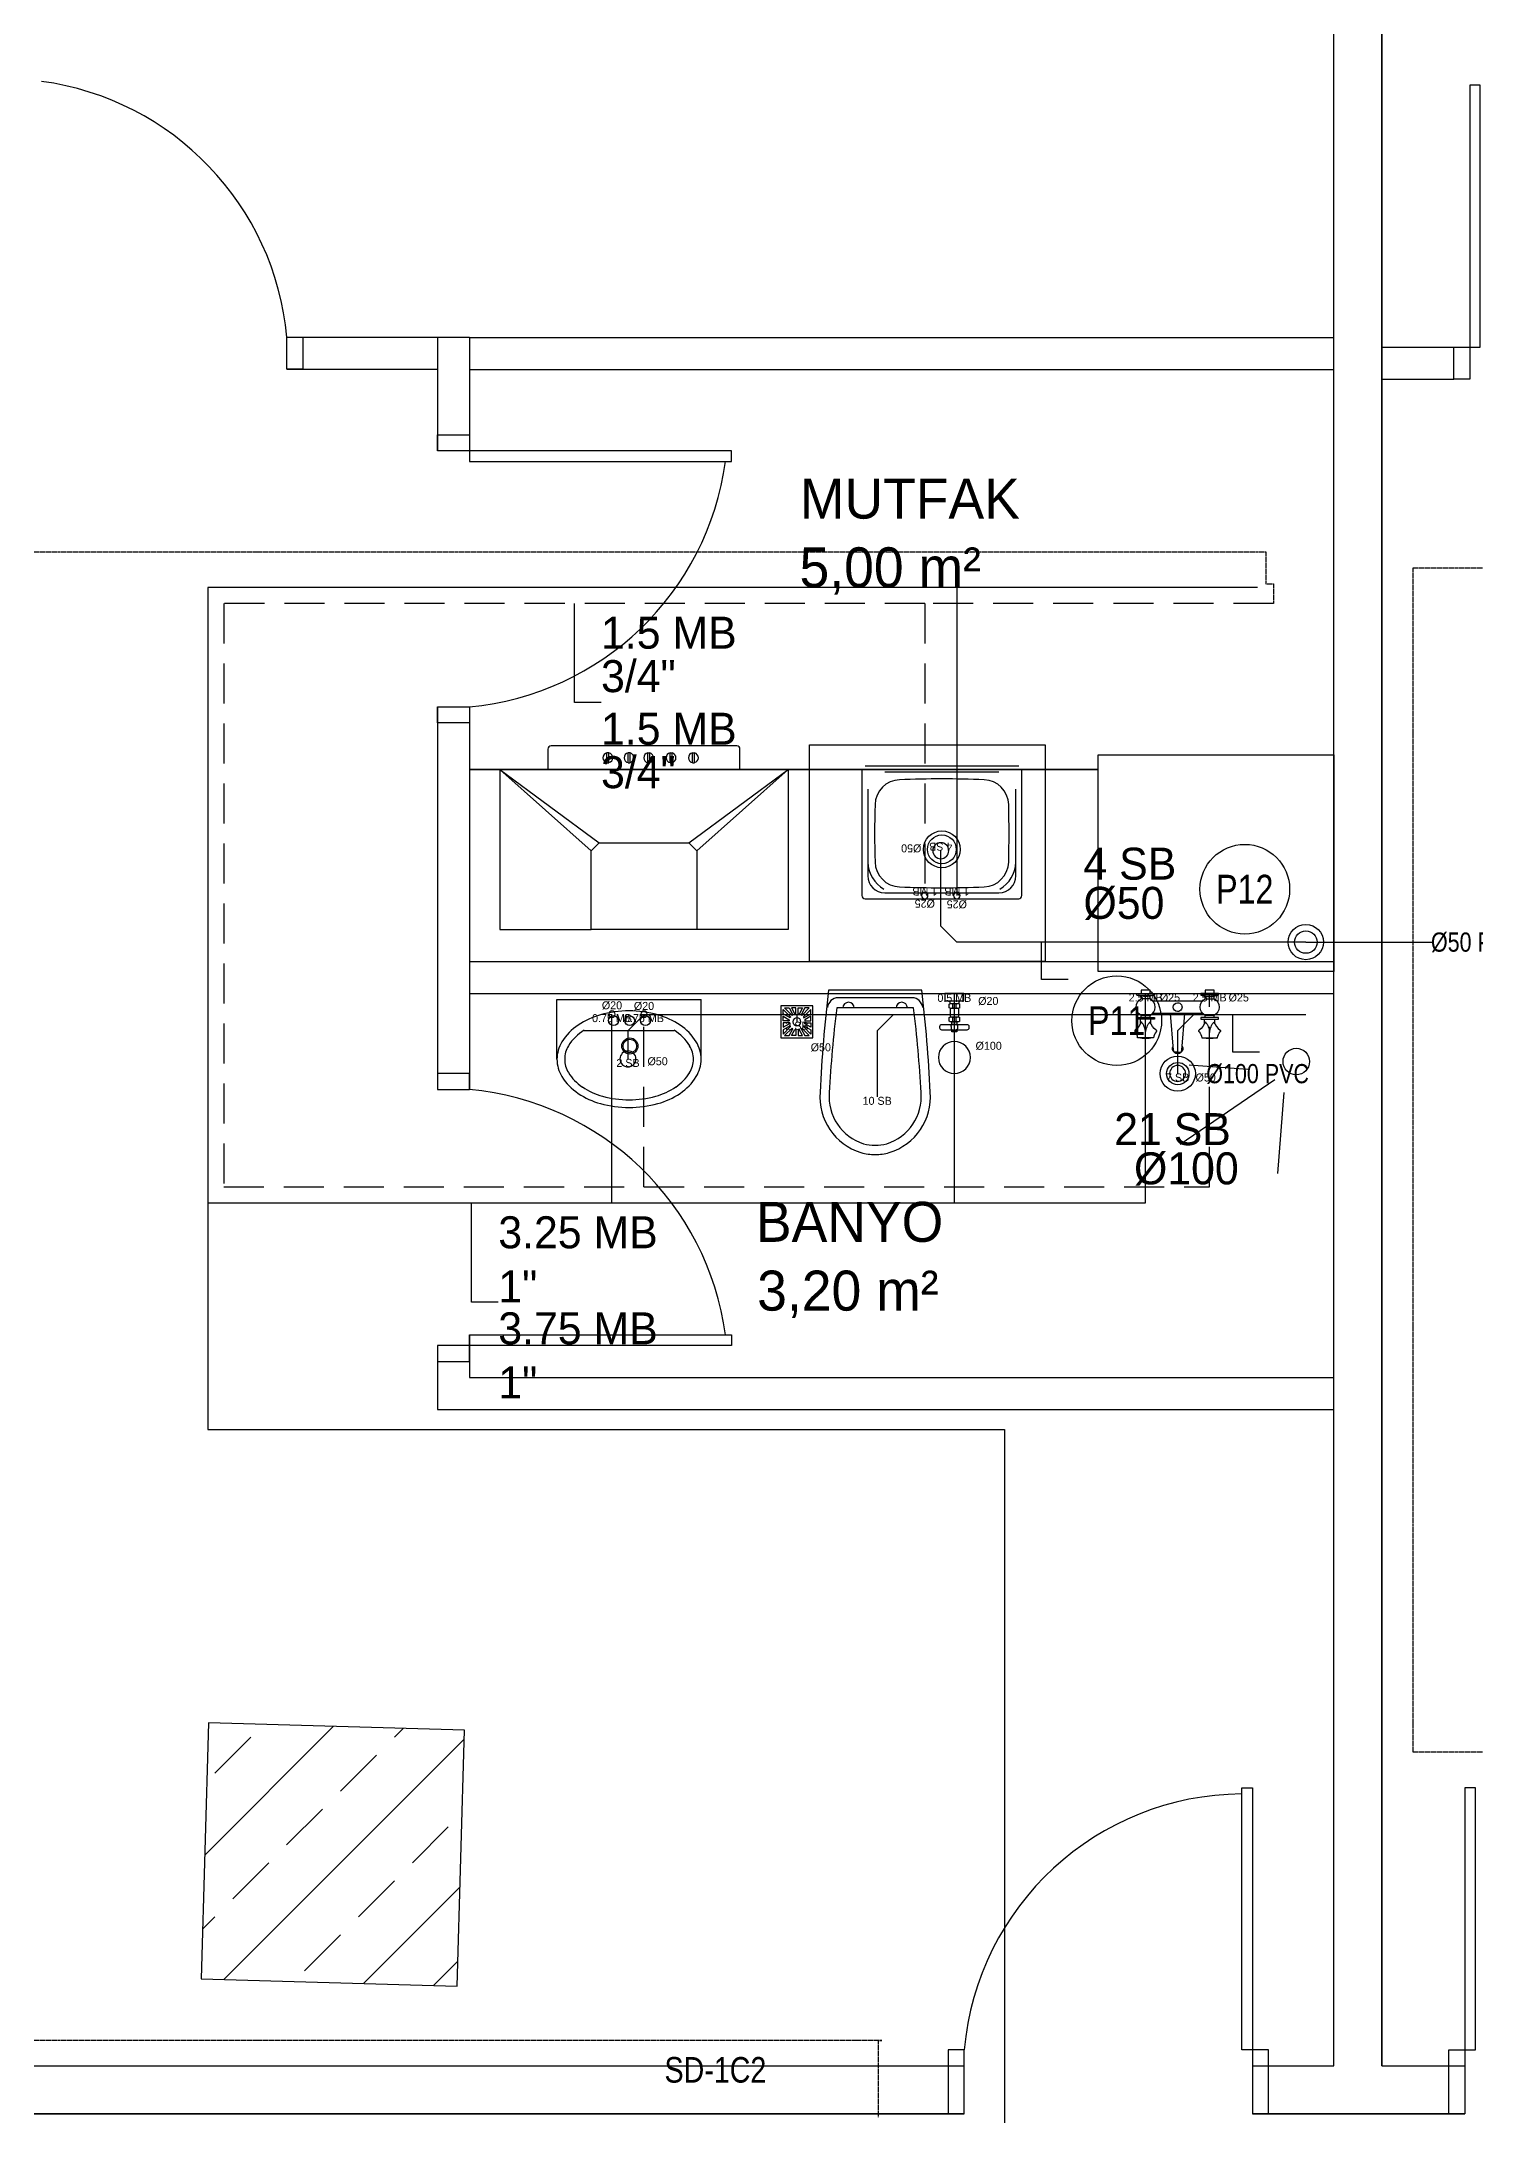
# Model space of a CAD drawing. Header units: centimetres. Extents: x 247996 to 315152, y -468471 to -440326.
# Drawn here: x 255597 to 256045, y -444081 to -443434 of the extents above; entities that cross this region are included whole.
import ezdxf
from ezdxf.enums import TextEntityAlignment as Align

# ---------------------------------------------------------------- set-up
doc = ezdxf.new("R2010")
doc.units = ezdxf.units.CM
doc.linetypes.add('0', pattern=[500, 500])
doc.linetypes.add('BASMA HATTI', pattern=[0.375, 0.25, -0.125])
for name, color, linetype in [('SCOTT-MD-YUK-BIRIMI', 7, 'CONTINUOUS'), ('SCOTT-MKDU0', 50, 'CONTINUOUS'), ('SCOTT-MTY-PISSU-KOLON', 211, 'Continuous'), ('SCOTT-MTY-PISSU-KOLONNO', 211, 'Continuous'), ('SCOTT-MTY-SAYAC', 3, 'Continuous'), ('SCOTT-MTY-TEFRIS', 15, 'CONTINUOUS'), ('SCOTT-MTY-VANA', 1, 'Continuous'), ('SCOTT-MTY-YUK-BIRIMI', 7, 'CONTINUOUS')]:
    doc.layers.add(name, color=color, linetype=linetype)
for name, color, linetype, lineweight in [('SCOTT-MTY-PISSU-BORU-TAVANDAN', 6, 'PISSU HATTI', 30), ('SCOTT-MTY-PISSU-CAP', 211, 'CONTINUOUS', 30), ('SCOTT-MTY-SICAKSU-BORU', 1, 'BASMA HATTI', 30), ('SCOTT-MTY-SOGUKSU-BORU', 5, '0', 30), ('SCOTT-MTY-TEMIZSU-CAP', 101, 'CONTINUOUS', 30)]:
    doc.layers.add(name, color=color, linetype=linetype, lineweight=lineweight)
doc.styles.add('CAP', font='wturkce.SHX', dxfattribs={"width": 0.65})
doc.styles.add('MtXpl_Comic_Sans_MS', font='comic.ttf')
doc.styles.add('MTY_CAP', font='wturkce.SHX', dxfattribs={"width": 0.65})
doc.styles.add('ROTAS', font='arial.ttf')
doc.linetypes.add('PISSU HATTI', pattern='A,0.5,0.5,["(",Standard,S=0.1,R=0,X=-0.01,Y=-0.036],-0.05', length=0.9)

# ---------------------------------------------------------------- blocks, each defined once
blk = doc.blocks.new('T-KOLON-P')
for radius in [5.5, 3.5]:
    blk.add_circle((0, 0), radius)
blk = doc.blocks.new('SUZGEC1')
at = {"layer": 'SCOTT-MTY-TEFRIS'}
blk.add_lwpolyline([(-5, -5), (-5, 5), (5, 5), (5, -5)], close=True, dxfattribs=at)
for points in [[(-4.33, 3.86), (-1.99, 1.52, 0.029484), (-2.15, 1.27), (-4.33, 2.48)], [(-2.48, 0.33), (-4.33, 0.33), (-4.33, 1.72), (-2.41, 0.65, 0.032775)], [(-3.86, 4.33), (-2.48, 4.33), (-1.27, 2.15, 0.029484), (-1.52, 1.99)], [(-0.65, 2.41, -0.032775), (-0.33, 2.48), (-0.33, 4.33), (-1.72, 4.33)], [(0.33, 2.48), (0.33, 4.33), (1.72, 4.33), (0.65, 2.41, 0.032775)], [(1.27, 2.15), (2.48, 4.33), (3.86, 4.33), (1.52, 1.99, 0.029484)], [(4.33, 3.86), (1.99, 1.52, -0.029484), (2.15, 1.27), (4.33, 2.48)], [(4.33, 0.33), (4.33, 1.72), (2.41, 0.65, -0.032775), (2.48, 0.33)], [(-2.48, -0.33), (-4.33, -0.33), (-4.33, -1.72), (-2.41, -0.65, -0.032775)], [(-4.33, -3.86), (-1.99, -1.52, -0.029484), (-2.15, -1.27), (-4.33, -2.48)], [(-3.86, -4.33), (-2.48, -4.33), (-1.27, -2.15, -0.029484), (-1.52, -1.99)], [(-0.33, -4.33), (-1.72, -4.33), (-0.65, -2.41, 0.032775), (-0.33, -2.48)], [(0.33, -2.48), (0.33, -4.33), (1.72, -4.33), (0.65, -2.41, -0.032775)], [(2.48, -4.33), (1.27, -2.15, 0.029484), (1.52, -1.99), (3.86, -4.33)], [(4.33, -2.48), (4.33, -3.86), (1.99, -1.52, 0.029484), (2.15, -1.27)], [(4.33, -0.33), (4.33, -1.72), (2.41, -0.65, 0.032775), (2.48, -0.33)]]:
    blk.add_lwpolyline(points, format="xyb", close=True, dxfattribs=at)
blk.add_circle((0, 0), 1.25, dxfattribs=at)
at = {"layer": 'SCOTT-MD-YUK-BIRIMI', "color": 6, "style": 'CAP'}
blk.add_attdef('PSCP', (4.29, 6.72), '', height=2.5, dxfattribs=at)
blk.add_attdef('PS', text='', height=2.5, dxfattribs=at).set_placement((0, 0), align=Align.CENTER)
blk = doc.blocks.new('EVIYE1')
at = {"layer": 'SCOTT-MTY-TEFRIS', "color": 6}
blk.add_circle((0, 15), 2.5, dxfattribs=at)
at = {"layer": 'SCOTT-MTY-TEFRIS', "color": 3, "ltscale": 10}
blk.add_circle((-5, 1), 1, dxfattribs=at)
at = {"layer": 'SCOTT-MTY-TEFRIS', "color": 1, "ltscale": 10}
blk.add_circle((5, 1), 1, dxfattribs=at)
at = {"layer": 'SCOTT-MD-YUK-BIRIMI', "color": 6, "style": 'CAP'}
blk.add_attdef('PS', text='', height=2.5, dxfattribs=at).set_placement((0, 15), align=Align.CENTER)
blk.add_attdef('PSCP', (6.08, 14.48), '', height=2.5, dxfattribs=at)
at = {"layer": 'SCOTT-MD-YUK-BIRIMI', "color": 3, "style": 'CAP'}
for tag, p in [('SO', (-5, 1)), ('SOCP', (-5, -2.99))]:
    blk.add_attdef(tag, text='', height=2.5, dxfattribs=at).set_placement(p, align=Align.CENTER)
at = {"layer": 'SCOTT-MD-YUK-BIRIMI', "color": 1, "style": 'CAP'}
for tag, p in [('SC', (5, 1)), ('SCCP', (5, -2.8))]:
    blk.add_attdef(tag, text='', height=2.5, dxfattribs=at).set_placement(p, align=Align.CENTER)
blk = doc.blocks.new('KLOZET1')
at = {"layer": 'SCOTT-MTY-TEFRIS', "color": 15}
blk.add_lwpolyline([(-3.88, 11.44, 0.414214), (-4.52, 10.8), (-4.52, 10.3, 0.414214), (-3.88, 9.66), (3.88, 9.66, 0.414214), (4.52, 10.3), (4.52, 10.8, 0.414214), (3.88, 11.44)], format="xyb", close=True, dxfattribs=at)
for points in [[(-1.61, 8.64), (-1.61, 7.54)], [(-1.21, 7.21), (-1.21, 4.8)], [(1.13, 8.88), (-1.06, 8.88)], [(-1.06, 7.3), (1.13, 7.3)], [(-0.51, 8.64), (-0.51, 7.54)], [(0.58, 8.64), (0.58, 7.54)], [(1.28, 4.8), (1.28, 5.24), (1.28, 7.21)], [(1.68, 8.64), (1.68, 7.54)], [(-1.61, 4.45), (-1.61, 3.35)], [(-1.35, 3.17), (-1.35, 2.32), (1.42, 2.32), (1.42, 3.17)], [(1.13, 4.69), (-1.06, 4.69)], [(-1.06, 3.11), (1.13, 3.11)], [(-0.51, 4.45), (-0.51, 3.35)], [(0.58, 4.45), (0.58, 3.35)], [(1.68, 4.45), (1.68, 3.35)]]:
    blk.add_lwpolyline(points, dxfattribs=at)
at = {"layer": 'SCOTT-MTY-TEFRIS', "color": 15, "elevation": 0}
for points in [[(-1, 10.3), (-1, 10.8, -0.414214), (-0.36, 11.44)], [(1, 10.3), (1, 10.8, 0.414214), (0.36, 11.44)]]:
    blk.add_lwpolyline(points, format="xyb", dxfattribs=at)
at = {"layer": 'SCOTT-MTY-TEFRIS', "color": 15}
for points in [[(-0.76, 11.45), (0.76, 11.45), (0.76, 11.98), (-0.76, 11.98)], [(-0.76, 8.88), (0.76, 8.88), (0.76, 9.66), (-0.76, 9.66)], [(3, 0), (-3, 0), (-3, 2.32), (3, 2.32)]]:
    blk.add_lwpolyline(points, close=True, dxfattribs=at)
at = {"layer": 'SCOTT-MTY-TEFRIS', "color": 6}
blk.add_circle((0, 20), 5, dxfattribs=at)
at = {"layer": 'SCOTT-MTY-TEFRIS', "color": 15}
for centre, radius, start, end in [((-1.06, 8.15), 0.734, 41.75917, 138.24096), ((-1.06, 8.03), 0.734, 221.7593, 318.24081), ((-0.36, 10.3, 0), 0.641, 179.99985, 270.00006), ((0.04, 8.15), 0.734, 41.75917, 138.24096), ((0.04, 8.03), 0.734, 221.7593, 318.24081), ((0.36, 10.3, 0), 0.641, 270.00006, 0), ((1.13, 8.15), 0.734, 41.75917, 138.24096), ((1.13, 8.03), 0.734, 221.7593, 318.24081), ((-1.06, 3.96), 0.734, 41.75917, 138.24096), ((-1.06, 3.84), 0.734, 221.7593, 318.24081), ((0.04, 3.96), 0.734, 41.75917, 138.24096), ((0.04, 3.84), 0.734, 221.7593, 318.24081), ((1.13, 3.96), 0.734, 41.75917, 138.24096), ((1.13, 3.84), 0.734, 221.7593, 318.24081)]:
    blk.add_arc(centre, radius, start, end, dxfattribs=at)
at = {"layer": 'SCOTT-MD-YUK-BIRIMI', "color": 6, "style": 'CAP'}
blk.add_attdef('PS', text='', height=2.5, dxfattribs=at).set_placement((0, 20), align=Align.CENTER)
blk.add_attdef('PSCP', (6.63, 15.09), '', height=2.5, dxfattribs=at)
at = {"layer": 'SCOTT-MD-YUK-BIRIMI', "color": 3, "style": 'CAP'}
blk.add_attdef('SO', text='', height=2.5, dxfattribs=at).set_placement((0, 0.13), align=Align.CENTER)
blk.add_attdef('SOCP', (7.43, 1.09), '', height=2.5, dxfattribs=at)
blk = doc.blocks.new('LAVABO1')
at = {"layer": 'SCOTT-MTY-TEFRIS', "color": 6}
blk.add_circle((0, 15), 2.5, dxfattribs=at)
at = {"layer": 'SCOTT-MTY-TEFRIS', "color": 3, "ltscale": 10}
blk.add_circle((-5, 1), 1, dxfattribs=at)
at = {"layer": 'SCOTT-MTY-TEFRIS', "color": 1, "ltscale": 10}
blk.add_circle((5, 1), 1, dxfattribs=at)
at = {"layer": 'SCOTT-MD-YUK-BIRIMI', "color": 6, "style": 'CAP'}
blk.add_attdef('PS', text='', height=2.5, dxfattribs=at).set_placement((0, 15), align=Align.CENTER)
blk.add_attdef('PSCP', (6.08, 14.48), '', height=2.5, dxfattribs=at)
at = {"layer": 'SCOTT-MD-YUK-BIRIMI', "color": 3, "style": 'CAP'}
for tag, p in [('SO', (-5, 1)), ('SOCP', (-5, -2.99))]:
    blk.add_attdef(tag, text='', height=2.5, dxfattribs=at).set_placement(p, align=Align.CENTER)
at = {"layer": 'SCOTT-MD-YUK-BIRIMI', "color": 1, "style": 'CAP'}
for tag, p in [('SC', (5, 1)), ('SCCP', (5, -2.8))]:
    blk.add_attdef(tag, text='', height=2.5, dxfattribs=at).set_placement(p, align=Align.CENTER)
blk = doc.blocks.new('DUS TEKNESI1')
at = {"layer": 'SCOTT-MTY-TEFRIS'}
for points in [[(-10, 13.89), (-10, 12.2, -0.146062), (-11.33, 8.88, 0.113221), (-13.28, 11.48, -0.416893), (-13.31, 11.96)], [(-6.69, 11.96, -0.17585), (-7.51, 13.89), (-12.49, 13.89, -0.17585), (-13.31, 11.96)], [(0, 18.37), (-0.63, 18.37, 0.391322), (-1.29, 17.76), (-2.2, 6.27)], [(0, 18.37), (0.63, 18.37, -0.391322), (1.29, 17.76), (2.2, 6.27)], [(6.69, 11.96, 0.17585), (7.51, 13.89), (12.49, 13.89, 0.17585), (13.31, 11.96)], [(10, 13.89), (10, 12.2, 0.146062), (11.33, 8.88, -0.113221), (13.28, 11.48)], [(-8.61, 6.88, -0.601952), (-8.61, 1.65), (-8.61, 0.83)], [(8.61, 6.88, 0.601952), (8.61, 1.65), (11.39, 1.65, 0.601952), (11.39, 6.88)], [(-12.77, 0.5), (-12.77, 0), (-10, 0), (-7.23, 0), (-7.23, 0.5, 0.153746), (-12.77, 0.5), (-10, 0.5), (-7.23, 0.5)], [(12.77, 0.5), (12.77, 0), (10, 0), (7.23, 0), (7.23, 0.5, -0.153746), (12.77, 0.5), (10, 0.5), (7.23, 0.5)]]:
    blk.add_lwpolyline(points, format="xyb", dxfattribs=at)
for points in [[(-12.77, 7.51), (-10, 7.51), (-7.23, 7.51), (-7.23, 8.01), (-10, 8.01), (-12.77, 8.01)], [(12.77, 7.51), (10, 7.51), (7.23, 7.51), (7.23, 8.01), (10, 8.01), (12.77, 8.01)], [(-8.61, 0), (-8.61, -1.03), (-11.39, -1.03), (-11.39, 0)], [(11.39, 0), (11.39, -1.03), (8.61, -1.03), (8.61, 0)]]:
    blk.add_lwpolyline(points, close=True, dxfattribs=at)
for points in [[(-11.64, 9.5), (-11.64, 8.01)], [(-11.39, 7.51), (-11.39, 6.88), (-8.61, 6.88)], [(-8.61, 7.51), (-8.61, 6.88)], [(-8.36, 9.5), (-8.36, 8.01)], [(8.36, 9.5), (8.36, 8.01)], [(11.39, 7.51), (11.39, 6.88), (8.61, 6.88)], [(8.61, 7.51), (8.61, 6.88)], [(11.64, 9.5), (11.64, 8.01)], [(-8.61, 1.65), (-11.39, 1.65), (-11.39, 0.83)], [(7.82, 6.27), (-7.82, 6.27)], [(-7.82, 2.27), (7.82, 2.27)], [(8.61, 1.65), (8.61, 0.83)], [(11.39, 1.65), (11.39, 0.83)]]:
    blk.add_lwpolyline(points, dxfattribs=at)
at = {"layer": 'SCOTT-MTY-TEFRIS', "color": 6}
blk.add_circle((0, 25), 2.5, dxfattribs=at)
at = {"layer": 'SCOTT-MTY-TEFRIS'}
for centre, radius, start, end in [((-9.99, 2.25), 11.85, 79.4131, 100.58675), ((0, 17.2), 1.6, 330.69749, 209.30263), ((9.99, 2.25), 11.85, 79.4131, 100.58675), ((-10, 4.27), 2.96, 117.90841, 242.09186), ((-3.77, 12.76), 6.25, 185.20803, 218.44761), ((-2.03, 5.93), 7.27, 130.25508, 156.09376), ((-6.95, 11.74), 0.344, 310.56547, 41.0891), ((6.95, 11.74), 0.344, 138.91075, 229.43465), ((2.03, 5.93), 7.27, 23.90632, 49.74465), ((3.77, 12.76), 6.25, 321.55251, 354.79208), ((13.05, 11.74), 0.344, 310.56547, 41.0891), ((0, 4.27), 1.37, 90.00021, 270.00006), ((0, 4.27), 1.37, 270.00006, 90.00021)]:
    blk.add_arc(centre, radius, start, end, dxfattribs=at)
at = {"layer": 'SCOTT-MD-YUK-BIRIMI', "color": 6, "style": 'CAP'}
blk.add_attdef('PS', text='', height=2.5, dxfattribs=at).set_placement((0, 25), align=Align.CENTER)
blk.add_attdef('PSCP', (5.6, 25), '', height=2.5, dxfattribs=at)
at = {"layer": 'SCOTT-MD-YUK-BIRIMI', "color": 3, "style": 'CAP'}
blk.add_attdef('SO', text='', height=2.5, dxfattribs=at).set_placement((-10, 0), align=Align.CENTER)
blk.add_attdef('SOCP', (-5.56, 0), '', height=2.5, dxfattribs=at)
at = {"layer": 'SCOTT-MD-YUK-BIRIMI', "color": 1, "style": 'CAP'}
blk.add_attdef('SC', text='', height=2.5, dxfattribs=at).set_placement((10, 0), align=Align.CENTER)
blk.add_attdef('SCCP', (15.92, 0), '', height=2.5, dxfattribs=at)
blk = doc.blocks.new('MTY-PIS SU CAP SB')
at = {"layer": 'SCOTT-MTY-PISSU-CAP'}
for p, q in [((0.833, 1.167), (0, 1.167)), ((0, 1.167), (0, 0))]:
    blk.add_line(p, q, dxfattribs=at)
at = {"layer": 'SCOTT-MTY-PISSU-CAP', "style": 'MTY_CAP', "width": 0.65}
blk.add_attdef('PSCP', text='', height=1, dxfattribs=at).set_placement((0.833, 1.79), align=Align.MIDDLE_LEFT)
at = {"layer": 'SCOTT-MTY-YUK-BIRIMI', "color": 211, "style": 'MTY_CAP', "width": 0.65}
blk.add_attdef('PS', text='', height=1, dxfattribs=at).set_placement((0.833, 0.566), align=Align.MIDDLE_LEFT)
blk = doc.blocks.new('MTY-TEMIZ SU CAP MB')
at = {"layer": 'SCOTT-MTY-TEMIZSU-CAP'}
for p, q in [((0.833, 3.096), (0, 3.096)), ((0, 3.096), (0, 0))]:
    blk.add_line(p, q, dxfattribs=at)
at = {"layer": 'SCOTT-MTY-TEMIZSU-CAP', "style": 'MTY_CAP', "width": 0.65}
for tag, p in [('SOCP', (0.833, 5.417)), ('SCCP', (0.833, 2.417))]:
    blk.add_attdef(tag, text='', height=1, dxfattribs=at).set_placement(p, align=Align.MIDDLE_LEFT)
at = {"layer": 'SCOTT-MTY-YUK-BIRIMI', "color": 101, "style": 'MTY_CAP', "width": 0.65}
for tag, p in [('SO', (0.833, 3.917)), ('SC', (0.833, 0.917))]:
    blk.add_attdef(tag, text='', height=1, dxfattribs=at).set_placement(p, align=Align.MIDDLE_LEFT)

msp = doc.modelspace()

# ---------------------------------------------------------------- linework, layer by layer
at = {"layer": 'SCOTT-MKDU0', "color": 8, "ltscale": 0.03}
for p, q in [((256000.25, -444065.95), (256000.25, -443220.38)), ((256000.25, -444065.95), (256000.25, -443220.38)), ((256015.25, -444065.95), (256015.25, -443220.92)), ((256015.25, -443220.92), (256015.25, -444065.95)), ((255673.21, -443525.95), (255730.25, -443525.95)), ((255720.25, -443525.95), (255720.25, -443561.41)), ((255730.25, -443525.95), (255730.25, -443564.73)), ((255730.25, -443526.07), (256000.25, -443526.07)), ((256015.25, -443529.07), (256038.3, -443529.07)), ((255673.21, -443535.95), (255720.25, -443535.95)), ((255730.25, -443536.07), (256000.25, -443536.07)), ((256015.25, -443539.07), (256037.7, -443539.07)), ((255720.25, -443641.41), (255720.25, -443760.95)), ((255730.25, -443641.41), (255730.25, -443760.95)), ((255754.73, -443654.64), (255754.73, -443660.94)), ((255813.73, -443653.64), (255755.73, -443653.64)), ((255773.19, -443656.31), (255773.19, -443655.8)), ((255773.81, -443655.8), (255773.19, -443655.8)), ((255773.81, -443656.31), (255773.81, -443655.8)), ((255779.78, -443656.31), (255779.78, -443655.8)), ((255780.39, -443655.8), (255779.78, -443655.8)), ((255780.39, -443656.31), (255780.39, -443655.8)), ((255785.93, -443656.31), (255785.93, -443655.8)), ((255785.93, -443655.8), (255786.54, -443655.8)), ((255786.54, -443656.31), (255786.54, -443655.8)), ((255792.92, -443655.8), (255793.54, -443655.8)), ((255792.92, -443656.31), (255792.92, -443655.81)), ((255793.54, -443656.31), (255793.54, -443655.8)), ((255799.91, -443655.8), (255800.53, -443655.8)), ((255799.91, -443656.31), (255799.91, -443655.81)), ((255800.53, -443656.31), (255800.53, -443655.8)), ((255814.73, -443660.94), (255814.73, -443654.64)), ((255836.49, -443720.95), (255836.49, -443653.26)), ((255836.49, -443653.26), (255910.11, -443653.26)), ((255910.11, -443653.26), (255910.11, -443720.95)), ((255730.25, -443660.95), (255926.64, -443660.95)), ((255926.64, -443660.95), (255730.25, -443660.95)), ((255926.64, -443660.95), (255730.25, -443660.95)), ((255768.25, -443686.44), (255739.75, -443660.94)), ((255739.75, -443660.94), (255770.75, -443683.94)), ((255829.75, -443660.94), (255739.75, -443660.94)), ((255739.75, -443660.94), (255739.75, -443710.94)), ((255773.19, -443658.89), (255773.19, -443656.31)), ((255773.19, -443658.89), (255773.81, -443658.89)), ((255773.81, -443658.89), (255773.81, -443656.31)), ((255779.78, -443658.89), (255779.78, -443656.31)), ((255779.78, -443658.89), (255780.39, -443658.89)), ((255780.39, -443658.89), (255780.39, -443656.31)), ((255785.93, -443658.89), (255785.93, -443656.31)), ((255785.93, -443658.89), (255786.54, -443658.89)), ((255786.54, -443658.89), (255786.54, -443656.31)), ((255792.92, -443658.89), (255792.92, -443656.31)), ((255792.92, -443658.89), (255793.54, -443658.89)), ((255793.54, -443658.89), (255793.54, -443656.31)), ((255798.75, -443683.94), (255829.75, -443660.94)), ((255799.91, -443658.89), (255799.91, -443656.31)), ((255799.91, -443658.89), (255800.53, -443658.89)), ((255800.53, -443658.89), (255800.53, -443656.31)), ((255829.75, -443660.94), (255801.25, -443686.44)), ((255829.75, -443660.94), (255829.75, -443710.94)), ((255852.8, -443660.93), (255852.8, -443700.35)), ((255901.8, -443659.93), (255853.8, -443659.93)), ((255895.65, -443661.78), (255859.95, -443661.78)), ((255902.8, -443700.35), (255902.8, -443660.93)), ((255926.67, -443724.07), (255926.67, -443656.39)), ((255926.67, -443656.39), (256000.29, -443656.39)), ((256000.29, -443656.39), (256000.29, -443724.07)), ((255854.65, -443667.08), (255854.65, -443694.2)), ((255900.95, -443694.2), (255900.95, -443667.08)), ((255859.95, -443699.5), (255895.65, -443699.5)), ((255853.8, -443701.35), (255901.8, -443701.35)), ((255739.75, -443710.94), (255768.25, -443710.94)), ((255829.75, -443710.94), (255801.25, -443710.94)), ((255730.25, -443720.95), (256000.25, -443720.95)), ((255910.11, -443720.95), (255836.49, -443720.95)), ((256000.29, -443724.07), (255926.67, -443724.07)), ((255730.25, -443730.95), (256000.25, -443730.95)), ((255757.57, -443732.84), (255802.6, -443732.84)), ((255757.57, -443751.49), (255757.57, -443732.84)), ((255802.6, -443751.49), (255802.6, -443732.84)), ((255730.25, -443740.95), (255730.25, -443760.95)), ((255766.04, -443742.47), (255794.14, -443742.47)), ((255981.83, -443757.97), (255952.25, -443778.18)), ((255973.41, -443754.73), (255955.04, -443753.31)), ((255984.62, -443761.87), (255982.66, -443787.24)), ((255720.25, -443840.95), (255720.25, -443860.95)), ((255730.25, -443837.64), (255730.25, -443850.95)), ((255730.25, -443837.64), (255730.25, -443850.95)), ((255730.25, -443850.95), (256000.25, -443850.95)), ((255720.25, -443860.95), (256000.25, -443860.95)), ((255648.69, -443958.85), (255646.4, -444038.82)), ((255647.51, -444000.1), (255687.64, -443959.97)), ((255728.66, -443961.14), (255648.69, -443958.85)), ((255650.66, -443974.5), (255661.88, -443963.28)), ((255653.49, -444039.02), (255728.58, -443963.93)), ((255706.79, -443963.28), (255709.47, -443960.59)), ((255726.37, -444041.11), (255728.66, -443961.14)), ((255689.95, -443980.11), (255701.17, -443968.89)), ((255673.11, -443996.95), (255684.34, -443985.73)), ((255712.4, -444002.56), (255723.62, -443991.34)), ((255656.27, -444013.79), (255667.5, -444002.56)), ((255695.56, -444019.4), (255706.79, -444008.18)), ((255697.14, -444040.27), (255727.25, -444010.16)), ((255646.85, -444023.21), (255650.66, -444019.4)), ((255678.72, -444036.24), (255689.95, -444025.01)), ((255718.96, -444040.9), (255726.59, -444033.27)), ((255646.4, -444038.82), (255726.37, -444041.11)), ((255209.4, -444065.95), (255884.8, -444065.95)), ((255452.95, -444065.95), (255884.8, -444065.95)), ((255974.8, -444065.95), (256000.25, -444065.95)), ((255974.8, -444065.95), (256000.25, -444065.95)), ((256015.25, -444065.95), (256041.2, -444065.95)), ((256015.25, -444065.95), (256041.2, -444065.95)), ((255884.8, -444080.95), (255066.48, -444080.95)), ((255209.4, -444080.95), (255884.8, -444080.95)), ((255974.8, -444080.95), (256041.2, -444080.95)), ((256041.2, -444080.95), (255974.8, -444080.95))]:
    msp.add_line(p, q, dxfattribs=at)
for points in [[(256042.7, -443529.07), (256046.01, -443529.07), (256046.01, -443447.21), (256042.7, -443447.21)], [(255730.25, -443561.41), (255730.25, -443564.73), (255812.12, -443564.73), (255812.12, -443561.41)], [(255730.25, -443840.95), (255730.25, -443837.64), (255812.12, -443837.64), (255812.12, -443840.95)], [(255974.8, -444060.95), (255971.48, -444060.95), (255971.48, -443979.08), (255974.8, -443979.08)], [(255974.8, -444060.95), (255971.48, -444060.95), (255971.48, -443979.08), (255974.8, -443979.08)], [(255974.8, -444060.95), (255971.48, -444060.95), (255971.48, -443979.08), (255974.8, -443979.08)], [(256041.2, -444060.95), (256044.51, -444060.95), (256044.51, -443979.08), (256041.2, -443979.08)], [(256041.2, -444060.95), (256044.51, -444060.95), (256044.51, -443979.08), (256041.2, -443979.08)], [(256041.2, -444060.95), (256044.51, -444060.95), (256044.51, -443979.08), (256041.2, -443979.08)]]:
    msp.add_lwpolyline(points, close=True, dxfattribs=at)
for points in [[(255678.21, -443535.95), (255673.21, -443535.95), (255673.21, -443525.95), (255678.21, -443525.95), (255678.21, -443535.95)], [(256042.7, -443539.07), (256037.7, -443539.07), (256037.7, -443529.07), (256042.7, -443529.07), (256042.7, -443539.07)], [(255720.25, -443561.41), (255720.25, -443556.41), (255730.25, -443556.41), (255730.25, -443561.41), (255720.25, -443561.41)], [(255720.25, -443646.41), (255720.25, -443641.41), (255730.25, -443641.41), (255730.25, -443646.41), (255720.25, -443646.41)], [(255720.25, -443755.95), (255720.25, -443760.95), (255730.25, -443760.95), (255730.25, -443755.95), (255720.25, -443755.95)], [(255720.25, -443840.95), (255720.25, -443845.95), (255730.25, -443845.95), (255730.25, -443840.95), (255720.25, -443840.95)], [(255879.8, -444080.95), (255884.8, -444080.95), (255884.8, -444060.95), (255879.8, -444060.95), (255879.8, -444080.95)], [(255879.8, -444080.95), (255884.8, -444080.95), (255884.8, -444060.95), (255879.8, -444060.95), (255879.8, -444080.95)], [(255879.8, -444080.95), (255884.8, -444080.95), (255884.8, -444060.95), (255879.8, -444060.95), (255879.8, -444080.95)], [(255974.8, -444080.95), (255979.8, -444080.95), (255979.8, -444060.95), (255974.8, -444060.95), (255974.8, -444080.95)], [(255974.8, -444080.95), (255979.8, -444080.95), (255979.8, -444060.95), (255974.8, -444060.95), (255974.8, -444080.95)], [(255974.8, -444080.95), (255979.8, -444080.95), (255979.8, -444060.95), (255974.8, -444060.95), (255974.8, -444080.95)], [(256041.2, -444080.95), (256036.2, -444080.95), (256036.2, -444060.95), (256041.2, -444060.95), (256041.2, -444080.95)], [(256041.2, -444080.95), (256036.2, -444080.95), (256036.2, -444060.95), (256041.2, -444060.95), (256041.2, -444080.95)], [(256041.2, -444080.95), (256036.2, -444080.95), (256036.2, -444060.95), (256041.2, -444060.95), (256041.2, -444080.95)]]:
    msp.add_lwpolyline(points, dxfattribs=at)
for points in [[(255842.37, -443729.91, 0.01664), (255839.76, -443761.75, 0.351622), (255852.54, -443780.66, 0.068714), (255856.96, -443781.27, 0.068714), (255861.39, -443780.66, 0.351622), (255874.17, -443761.75, 0.01664), (255871.55, -443729.91)], [(255844.94, -443735.48, 0.016866), (255842.63, -443761.94, 0.351778), (255853.36, -443777.9, 0.068022), (255856.96, -443778.39, 0.068022), (255860.57, -443777.9, 0.351778), (255871.3, -443761.94, 0.016866), (255868.98, -443735.48)]]:
    msp.add_lwpolyline(points, format="xyb", close=True, dxfattribs=at)
msp.add_lwpolyline([(255871.83, -443735.36, 0.389191), (255868.49, -443732.29), (255856.96, -443732.29), (255845.44, -443732.29, 0.389191), (255842.09, -443735.36, 0.389191)], format="xyb", dxfattribs=at)
for centre, radius in [((255775.24, -443739.44), 1.56), ((255780.28, -443739.44), 1.56), ((255785.2, -443739.44), 1.56), ((255780.34, -443747.38), 2.52), ((255780.34, -443747.38), 2.12), ((255988.53, -443752.22, 51), 4.14)]:
    msp.add_circle(centre, radius, dxfattribs=at)
for centre, radius, start, end in [((255584.65, -443534.18), 88.95, 5.30809, 82.32526), ((255722.03, -443552.85), 88.95, 275.30809, 352.32526), ((255755.73, -443654.64), 1, 90, 180), ((255773.47, -443657.33), 1.54, 100.53795, 259.42462), ((255773.47, -443657.33), 1.54, 282.62331, 77.3765), ((255780.06, -443657.33), 1.54, 100.53795, 259.42462), ((255780.06, -443657.33), 1.54, 282.62331, 77.3765), ((255786.21, -443657.33), 1.54, 100.53795, 259.42462), ((255786.21, -443657.33), 1.54, 282.62331, 77.3765), ((255793.2, -443657.33), 1.54, 100.53795, 259.42462), ((255793.2, -443657.33), 1.54, 282.62331, 77.3765), ((255800.2, -443657.33), 1.54, 100.53795, 259.42462), ((255800.2, -443657.33), 1.54, 282.62331, 77.3765), ((255813.73, -443654.64), 1, 0, 90), ((255777.58, -443760.82), 24.08, 105.51757, 123.83466), ((255780.09, -443769.87), 33.47, 90, 105.51757), ((255780.09, -443769.87), 33.47, 74.48243, 90), ((255782.6, -443760.82), 24.08, 56.16534, 74.48243), ((255848.66, -443735.48), 1.78, 0, 180), ((255865.27, -443735.48), 1.78, 0, 180), ((255767.9, -443751.49), 10.33, 148.28659, 180), ((255773.74, -443755.1), 17.19, 123.83466, 148.28659), ((255773.74, -443755.1), 14.8, 121.37674, 148.28659), ((255786.44, -443755.1), 14.8, 31.71341, 58.62326), ((255786.44, -443755.1), 17.19, 31.71341, 56.16534), ((255792.27, -443751.49), 10.33, 0, 31.71341), ((255767.9, -443751.49), 10.33, 180, 211.71341), ((255767.9, -443751.49), 7.93, 148.28659, 180), ((255767.9, -443751.49), 7.93, 180, 211.71341), ((255792.27, -443751.49), 7.93, 0, 31.71341), ((255792.27, -443751.49), 7.93, 328.28659, 0), ((255792.27, -443751.49), 10.33, 328.28659, 0), ((255773.74, -443747.88), 17.19, 211.71341, 236.16534), ((255773.74, -443747.88), 14.8, 211.71341, 236.16534), ((255786.44, -443747.88), 14.8, 303.83466, 328.28659), ((255786.44, -443747.88), 17.19, 303.83466, 328.28659), ((255722.03, -443849.52), 88.95, 7.67474, 84.69191), ((255777.58, -443742.16), 24.08, 236.16534, 254.48243), ((255777.58, -443742.16), 21.68, 236.16534, 254.48243), ((255780.09, -443733.11), 33.47, 254.48243, 270), ((255780.09, -443733.11), 31.07, 254.48243, 270), ((255780.09, -443733.11), 31.07, 270, 285.51757), ((255780.09, -443733.11), 33.47, 270, 285.51757), ((255782.6, -443742.16), 21.68, 285.51757, 303.83466), ((255782.6, -443742.16), 24.08, 285.51757, 303.83466), ((255972.05, -444068.61), 87.59, 90.36866, 174.98091), ((255972.05, -444068.61), 87.59, 90.36866, 174.98091), ((255972.05, -444068.61), 87.59, 90.36866, 174.98091)]:
    msp.add_arc(centre, radius, start, end, dxfattribs=at)
for centre, major_axis, start_param, end_param in [((255864.92, -443672.18), (5.66, -5.66), 2.395934, 3.900021), ((255877.8, -443996.18), (332.25, 0), 1.531058, 1.610536), ((255890.68, -443672.18), (5.66, -5.66), 0.812368, 2.316455), ((256189.05, -443680.93), (-234.94, -234.94), 5.470817, 5.524757), ((255566.55, -443680.93), (234.94, -234.94), 0.758428, 0.812368), ((255877.8, -443685.93), (-4.07, -4.07), 3.926991, 10.210176), ((255877.8, -443685.93), (-3.18, -3.18), 3.926991, 10.210176), ((255859.95, -443694.2), (-3.75, -3.75), 5.497787, 7.068583), ((255864.8, -443689.68), (-7.14, -7.14), 5.524757, 6.541187), ((255864.92, -443689.67), (-5.66, -5.66), 5.524757, 7.028844), ((255890.68, -443689.67), (-5.66, -5.66), 0.825137, 2.329224), ((255895.65, -443694.2), (3.75, -3.75), -0.785398, 0.785398), ((255890.81, -443689.68), (7.14, -7.14), -0.258001, 0.758428), ((255853.8, -443700.35), (0.707, -0.707), 3.926991, 5.497787), ((255877.8, -443365.68), (332.25, 0), 4.67265, 4.752129), ((255901.8, -443700.35), (0.707, -0.707), -0.785398, 0.785398)]:
    msp.add_ellipse(centre, major_axis=major_axis, ratio=1, start_param=start_param, end_param=end_param, dxfattribs=at)
at = {"layer": 'SCOTT-MKDU0', "color": 8, "ltscale": 0.03, "invisible_edges": 4}
for points in [[(255770.75, -443683.94), (255798.75, -443683.94), (255801.25, -443686.44), (255768.25, -443686.44)], [(255801.25, -443710.94), (255768.25, -443710.94), (255768.25, -443686.44), (255801.25, -443686.44)]]:
    msp.add_3dface(points, dxfattribs=at)
at = {"layer": 'SCOTT-MTY-PISSU-BORU-TAVANDAN', "ltscale": 50}
for points in [[(255882.47, -443714.91), (255877.47, -443709.91), (255877.47, -443686.35)], [(255991.47, -443714.91), (255882.47, -443714.91)], [(255784.75, -443737.62), (255779.75, -443742.62), (255779.75, -443751.4)], [(255832.54, -443737.62), (255784.75, -443737.62)], [(255832.54, -443737.62), (255832.54, -443739.8)], [(255862.6, -443737.62), (255832.54, -443737.62)], [(255862.6, -443737.62), (255857.6, -443742.62), (255857.6, -443763.24)], [(255956.46, -443737.62), (255862.6, -443737.62)], [(255956.46, -443737.62), (255951.46, -443742.62), (255951.46, -443755.95)], [(255991.47, -443737.62), (255956.46, -443737.62)]]:
    msp.add_lwpolyline(points, dxfattribs=at)
at = {"layer": 'SCOTT-MTY-PISSU-CAP'}
msp.add_line((255991.5, -443714.9), (256031.5, -443714.9), dxfattribs=at)
at = {"layer": 'SCOTT-MTY-PISSU-KOLONNO'}
for centre in [(255972.44, -443698.38), (255932.44, -443739.47)]:
    msp.add_circle(centre, 14, dxfattribs=at)
at = {"layer": 'SCOTT-MTY-SICAKSU-BORU', "ltscale": 50}
for p, q in [((255653.51, -443609.08), (255653.51, -443791.4)), ((255872.47, -443609.08), (255653.51, -443609.08)), ((255981.37, -443609.08), (255872.47, -443609.08)), ((255653.51, -443791.4), (255784.75, -443791.4)), ((255784.75, -443791.4), (255961.46, -443791.4))]:
    msp.add_line(p, q, dxfattribs=at)
at = {"layer": 'SCOTT-MTY-SICAKSU-BORU'}
for points in [[(255858, -444082), (255858, -444058), (255859, -444058), (255549, -444058), (255549, -443593), (255979, -443593), (255979, -443603), (255981.37, -443603), (255981.37, -443609.08)], [(256153, -444082), (256153, -443968), (256155, -443968), (256025, -443968), (256025, -443598), (256430, -443598), (256430, -443608), (256427.68, -443608), (256427.68, -443612.21)]]:
    msp.add_lwpolyline(points, dxfattribs=at)
at = {"layer": 'SCOTT-MTY-SICAKSU-BORU', "ltscale": 50}
for points in [[(255872.47, -443609.08), (255872.47, -443700.35)], [(255961.46, -443791.4), (255961.46, -443730.95)], [(255784.75, -443791.4), (255784.75, -443737.4)]]:
    msp.add_lwpolyline(points, dxfattribs=at)
at = {"layer": 'SCOTT-MTY-SOGUKSU-BORU', "ltscale": 50}
for p, q in [((255648.51, -443604.08), (255648.51, -443796.4)), ((255882.47, -443604.08), (255648.51, -443604.08)), ((255976.37, -443604.08), (255882.47, -443604.08)), ((255648.51, -443796.4), (255774.75, -443796.4)), ((255774.75, -443796.4), (255881.71, -443796.4)), ((255881.71, -443796.4), (255941.46, -443796.4))]:
    msp.add_line(p, q, dxfattribs=at)
for points in [[(255882.47, -443604.08), (255882.47, -443700.35)], [(255881.71, -443796.4), (255881.71, -443731.08)], [(255941.46, -443796.4), (255941.46, -443730.95)], [(255774.75, -443796.4), (255774.75, -443737.4)], [(255648.51, -443796.4), (255648.51, -443867.21), (255897.32, -443867.21), (255897.32, -444125.79)]]:
    msp.add_lwpolyline(points, dxfattribs=at)

# ---------------------------------------------------------------- block references
at = {"layer": 'SCOTT-MTY-PISSU-CAP'}
ref = msp.add_blockref('MTY-PIS SU CAP SB', (255908.91, -443714.91), dxfattribs=dict(at, xscale=-10, yscale=10, rotation=180))
ref.add_attrib('PSCP', '%%C50', dxfattribs={"height": 10, "style": 'MTY_CAP'}).set_placement((255922.04, -443702.65), align=Align.MIDDLE_LEFT)
ref.add_attrib('PS', '4 SB', dxfattribs={"layer": 'SCOTT-MTY-YUK-BIRIMI', "height": 10, "style": 'MTY_CAP'}).set_placement((255922.04, -443690.41), align=Align.MIDDLE_LEFT)
ref = msp.add_blockref('MTY-PIS SU CAP SB', (255968.7, -443737.62), dxfattribs=dict(at, xscale=-10, yscale=10, rotation=180))
ref.add_attrib('PSCP', '%%C100', dxfattribs={"height": 10, "style": 'MTY_CAP'}).set_placement((255937.83, -443785.58), align=Align.MIDDLE_LEFT)
ref.add_attrib('PS', '21 SB', dxfattribs={"layer": 'SCOTT-MTY-YUK-BIRIMI', "height": 10, "style": 'MTY_CAP'}).set_placement((255931.64, -443773.34), align=Align.MIDDLE_LEFT)
at = {"layer": 'SCOTT-MTY-PISSU-KOLON'}
for p in [(255991.5, -443714.9), (255951.5, -443756)]:
    msp.add_blockref('T-KOLON-P', p, dxfattribs=at)
at = {"layer": 'SCOTT-MTY-TEMIZSU-CAP'}
ref = msp.add_blockref('MTY-TEMIZ SU CAP MB', (255762.99, -443609.08), dxfattribs=dict(at, xscale=-10, yscale=10, rotation=180))
ref.add_attrib('SCCP', '3/4"', dxfattribs={"height": 10, "style": 'MTY_CAP'}).set_placement((255771.33, -443631.82), align=Align.MIDDLE_LEFT)
ref.add_attrib('SC', '1.5 MB', dxfattribs={"layer": 'SCOTT-MTY-YUK-BIRIMI', "height": 10, "style": 'MTY_CAP'}).set_placement((255771.33, -443618.25), align=Align.MIDDLE_LEFT)
ref.add_attrib('SO', '1.5 MB', dxfattribs={"layer": 'SCOTT-MTY-YUK-BIRIMI', "height": 10, "style": 'MTY_CAP'}).set_placement((255771.33, -443648.25), align=Align.MIDDLE_LEFT)
ref.add_attrib('SOCP', '3/4"', dxfattribs={"height": 10, "style": 'MTY_CAP'}).set_placement((255771.33, -443661.82), align=Align.MIDDLE_LEFT)
ref = msp.add_blockref('MTY-TEMIZ SU CAP MB', (255730.91, -443796.4), dxfattribs=dict(at, xscale=-10, yscale=10, rotation=180))
ref.add_attrib('SCCP', '1"', dxfattribs={"height": 10, "style": 'MTY_CAP'}).set_placement((255739.24, -443822.47), align=Align.MIDDLE_LEFT)
ref.add_attrib('SC', '3.25 MB', dxfattribs={"layer": 'SCOTT-MTY-YUK-BIRIMI', "height": 10, "style": 'MTY_CAP'}).set_placement((255739.24, -443805.56), align=Align.MIDDLE_LEFT)
ref.add_attrib('SO', '3.75 MB', dxfattribs={"layer": 'SCOTT-MTY-YUK-BIRIMI', "height": 10, "style": 'MTY_CAP'}).set_placement((255739.24, -443835.56), align=Align.MIDDLE_LEFT)
ref.add_attrib('SOCP', '1"', dxfattribs={"height": 10, "style": 'MTY_CAP'}).set_placement((255739.24, -443852.47), align=Align.MIDDLE_LEFT)
at = {"layer": 'SCOTT-MTY-VANA'}
ref = msp.add_blockref('EVIYE1', (255877.47, -443701.35), dxfattribs=dict(at, xscale=-1))
ref.add_attrib('SC', '1 MB', dxfattribs={"layer": 'SCOTT-MD-YUK-BIRIMI', "height": 2.5, "rotation": 180, "style": 'CAP'}).set_placement((255872.47, -443697.85), align=Align.CENTER)
ref.add_attrib('SO', '1 MB', dxfattribs={"layer": 'SCOTT-MD-YUK-BIRIMI', "height": 2.5, "rotation": 180, "style": 'CAP'}).set_placement((255882.47, -443697.85), align=Align.CENTER)
ref.add_attrib('PS', '4 SB', dxfattribs={"layer": 'SCOTT-MD-YUK-BIRIMI', "height": 2.5, "rotation": 180, "style": 'CAP'}).set_placement((255877.47, -443683.85), align=Align.CENTER)
ref.add_attrib('SCCP', '%%C25', dxfattribs={"layer": 'SCOTT-MD-YUK-BIRIMI', "height": 2.5, "rotation": 180, "style": 'CAP'}).set_placement((255872.47, -443701.65), align=Align.CENTER)
ref.add_attrib('PSCP', '%%C50', (255871.39, -443684.37), dxfattribs={"layer": 'SCOTT-MD-YUK-BIRIMI', "height": 2.5, "rotation": 180, "style": 'CAP'})
ref.add_attrib('SOCP', '%%C25', dxfattribs={"layer": 'SCOTT-MD-YUK-BIRIMI', "height": 2.5, "rotation": 180, "style": 'CAP'}).set_placement((255882.47, -443701.85), align=Align.CENTER)
ref = msp.add_blockref('LAVABO1', (255779.75, -443736.4), dxfattribs=dict(at, xscale=-1, rotation=180))
ref.add_attrib('SC', '0.75 MB', dxfattribs={"layer": 'SCOTT-MD-YUK-BIRIMI', "height": 2.5, "style": 'CAP'}).set_placement((255784.75, -443739.9), align=Align.CENTER)
ref.add_attrib('SO', '0.75 MB', dxfattribs={"layer": 'SCOTT-MD-YUK-BIRIMI', "height": 2.5, "style": 'CAP'}).set_placement((255774.75, -443739.9), align=Align.CENTER)
ref.add_attrib('PS', '2 SB', dxfattribs={"layer": 'SCOTT-MD-YUK-BIRIMI', "height": 2.5, "style": 'CAP'}).set_placement((255779.75, -443753.9), align=Align.CENTER)
ref.add_attrib('SCCP', '%%C20', dxfattribs={"layer": 'SCOTT-MD-YUK-BIRIMI', "height": 2.5, "style": 'CAP'}).set_placement((255784.75, -443736.1), align=Align.CENTER)
ref.add_attrib('PSCP', '%%C50', (255785.84, -443753.38), dxfattribs={"layer": 'SCOTT-MD-YUK-BIRIMI', "height": 2.5, "style": 'CAP'})
ref.add_attrib('SOCP', '%%C20', dxfattribs={"layer": 'SCOTT-MD-YUK-BIRIMI', "height": 2.5, "style": 'CAP'}).set_placement((255774.75, -443735.91), align=Align.CENTER)
ref = msp.add_blockref('KLOZET1', (255881.71, -443730.95), dxfattribs=dict(at, xscale=-1, rotation=180))
ref.add_attrib('SO', '0.5 MB', dxfattribs={"layer": 'SCOTT-MD-YUK-BIRIMI', "height": 2.5, "style": 'CAP'}).set_placement((255881.71, -443733.58), align=Align.CENTER)
ref.add_attrib('PS', '10 SB', dxfattribs={"layer": 'SCOTT-MD-YUK-BIRIMI', "height": 2.5, "style": 'CAP'}).set_placement((255857.6, -443765.74), align=Align.CENTER)
ref.add_attrib('PSCP', '%%C100', (255888.34, -443748.54), dxfattribs={"layer": 'SCOTT-MD-YUK-BIRIMI', "height": 2.5, "style": 'CAP'})
ref.add_attrib('SOCP', '%%C20', (255889.14, -443734.54), dxfattribs={"layer": 'SCOTT-MD-YUK-BIRIMI', "height": 2.5, "style": 'CAP'})
ref = msp.add_blockref('DUS TEKNESI1', (255951.46, -443730.95), dxfattribs=dict(at, xscale=-1, rotation=180))
ref.add_attrib('SO', '2.5 MB', dxfattribs={"layer": 'SCOTT-MD-YUK-BIRIMI', "height": 2.5, "style": 'CAP'}).set_placement((255941.46, -443733.45), align=Align.CENTER)
ref.add_attrib('SC', '2.5 MB', dxfattribs={"layer": 'SCOTT-MD-YUK-BIRIMI', "height": 2.5, "style": 'CAP'}).set_placement((255961.46, -443733.45), align=Align.CENTER)
ref.add_attrib('PS', '7 SB', dxfattribs={"layer": 'SCOTT-MD-YUK-BIRIMI', "height": 2.5, "style": 'CAP'}).set_placement((255951.46, -443758.45), align=Align.CENTER)
ref.add_attrib('PSCP', '%%C50', (255957.06, -443758.45), dxfattribs={"layer": 'SCOTT-MD-YUK-BIRIMI', "height": 2.5, "style": 'CAP'})
ref.add_attrib('SCCP', '%%C25', (255967.38, -443733.45), dxfattribs={"layer": 'SCOTT-MD-YUK-BIRIMI', "height": 2.5, "style": 'CAP'})
ref.add_attrib('SOCP', '%%C25', (255945.9, -443733.45), dxfattribs={"layer": 'SCOTT-MD-YUK-BIRIMI', "height": 2.5, "style": 'CAP'})
ref = msp.add_blockref('SUZGEC1', (255832.54, -443739.8), dxfattribs=dict(at, xscale=-1, rotation=180))
ref.add_attrib('PS', '2 SB', dxfattribs={"layer": 'SCOTT-MD-YUK-BIRIMI', "color": 6, "height": 2.5, "style": 'CAP'}).set_placement((255832.54, -443742.3), align=Align.CENTER)
ref.add_attrib('PSCP', '%%C50', (255836.83, -443749.02), dxfattribs={"layer": 'SCOTT-MD-YUK-BIRIMI', "color": 6, "height": 2.5, "style": 'CAP'})

# ---------------------------------------------------------------- texts
at = {"layer": 'SCOTT-MKDU0', "color": 8, "ltscale": 0.03, "style": 'MtXpl_Comic_Sans_MS'}
for s, p in [('MUTFAK', (255833.45, -443582.61)), ('5,00 m²', (255833.33, -443604.09)), ('BANYO', (255819.72, -443808.55)), ('3,20 m²', (255820.1, -443830.03))]:
    msp.add_text(s, height=12.5, rotation=360, dxfattribs=at).set_placement(p)
at = {"layer": 'SCOTT-MTY-PISSU-CAP', "style": 'ROTAS', "width": 0.8}
for s, p in [('Ø50 PVC', (256044.76, -443714.9)), ('Ø100 PVC', (255976.44, -443756))]:
    msp.add_text(s, height=6, dxfattribs=at).set_placement(p, align=Align.MIDDLE_CENTER)
at = {"layer": 'SCOTT-MTY-PISSU-KOLONNO', "style": 'ROTAS', "width": 0.8}
for s, p in [('P12', (255972.44, -443698.38)), ('P11', (255932.44, -443739.47))]:
    msp.add_text(s, height=9, dxfattribs=at).set_placement(p, align=Align.MIDDLE_CENTER)
at = {"layer": 'SCOTT-MTY-SAYAC', "style": 'ROTAS', "width": 0.8}
msp.add_text('SD-1C2', height=8, dxfattribs=at).set_placement((255807.06, -444067.2), align=Align.MIDDLE_CENTER)

doc.saveas('drawing.dxf')
